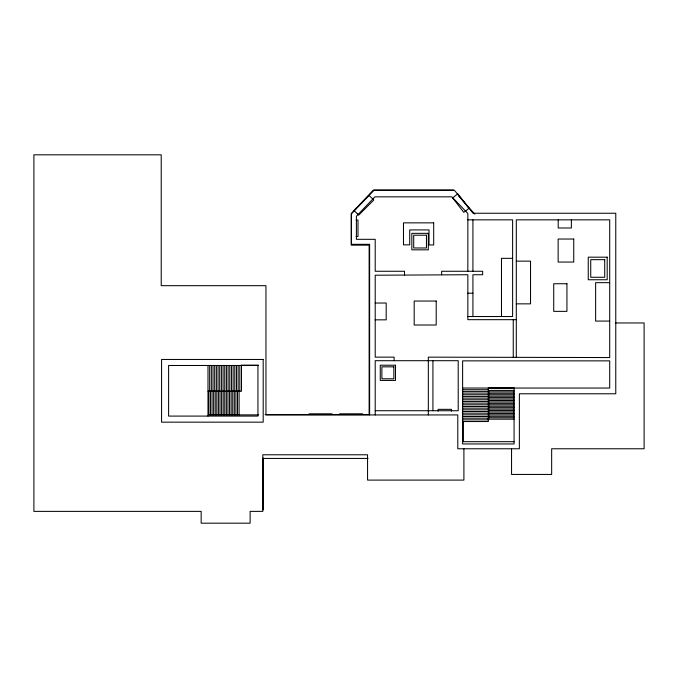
<?xml version="1.0" encoding="UTF-8"?>
<svg xmlns="http://www.w3.org/2000/svg" width="678" height="678" viewBox="0 0 678 678"><rect width="100%" height="100%" fill="white"/><g stroke="black" fill="none" stroke-linecap="round" stroke-linejoin="round"><path stroke-width="1.02" d="M353.984 210.511L369.061 195.425L372.807 199.035M452.777 197.815L457.472 194.018M465.549 211.07L469.015 208.273L457.786 193.781M466.032 210.587L463.794 212.316L452.565 197.823M394.104 360.696L394.104 357.145L375.205 357.145L375.205 275.217L467.845 274.743L467.845 319.669L516.297 319.669M453.54 190.111L373.29 190.111L351.263 213.595L351.263 245.165L369.129 245.165L369.129 414.614L265.081 414.614M467.845 219.85L512.619 219.85L512.619 316.524L467.845 316.524M356.103 220.079L357.992 220.079L357.992 236.52L356.103 236.52M512.619 258.343L501.483 258.343L501.483 316.524M516.297 261.14L530.535 261.14L530.535 303.854L516.297 303.854M609.708 282.667L595.631 282.667L595.631 321.075L609.708 321.075M467.845 293.21L472.922 293.21M375.205 303.024L386.189 303.024L386.189 319.838L375.205 319.838M615.777 322.965L644.1 322.965L644.1 448.768L551.663 448.768L551.663 474.439L511.551 474.439L511.551 448.768M516.297 357.56L516.297 219.85L609.708 219.85L609.708 357.56L428.327 357.145L428.327 414.936M241.148 365.154L258.471 365.154M462.625 388.045L609.708 388.045L609.708 360.865L462.625 360.865L462.625 443.954L514.068 443.954L514.068 387.824L488.346 387.824L488.346 421.538L462.625 421.538M488.346 388.231L514.068 388.265M462.625 389.723L488.346 389.723M514.094 390.426L488.694 390.426L488.694 419.174M207.993 391.206L241.487 391.206L241.487 365.484M462.625 391.392L488.346 391.392M488.694 391.867L514.094 391.867M462.625 393.071L488.346 393.071M488.694 393.299L514.094 393.299M462.625 394.74L488.346 394.74M488.694 394.74L514.094 394.74M488.694 396.181L514.094 396.181M462.625 396.418L488.346 396.418M488.694 397.613L514.094 397.613M462.625 398.096L488.346 398.096M488.694 399.054L514.094 399.054M462.625 399.766L488.346 399.766M488.694 400.486L514.094 400.486M462.625 401.444L488.346 401.444M488.694 401.927L514.094 401.927M462.625 403.113L488.346 403.113M488.694 403.368L514.094 403.368M462.625 404.791L488.346 404.791M488.694 404.8L514.094 404.8M488.694 406.241L514.094 406.241M462.625 406.469L488.346 406.469M488.694 407.673L514.094 407.673M462.625 408.139L488.346 408.139M488.694 409.114L514.094 409.114M462.625 409.817L488.346 409.817M488.694 410.554L514.094 410.554M375.205 410.732L458.209 410.732L458.209 360.696L375.205 360.696L375.205 414.936M462.625 411.487L488.346 411.487M488.694 411.987L514.094 411.987M462.625 413.165L488.346 413.165M488.694 413.427L514.094 413.427M309.041 413.817L332.067 413.817M339.593 413.817L362.628 413.817M208.307 414.877L258.471 414.877M462.625 414.843L488.346 414.843M488.694 414.86L514.094 414.86M488.694 416.3L514.094 416.3M462.625 416.512L488.346 416.512M488.694 417.741L514.094 417.741M462.625 418.19L488.346 418.19M487.643 419.174L514.094 419.174M462.625 419.86L488.346 419.86M514.094 441.675L463.303 441.675L463.303 421.224M368.035 458.43L262.886 458.43L262.886 509.593M354.28 210.807L358.103 214.451M372.4 198.764L373.731 200.095L358.645 215.18L357.314 213.841M458.345 195.544L474.82 214.18M571.376 219.85L571.376 227.986L558.206 227.986L558.206 219.85M513.254 319.669L513.254 357.145M472.922 219.85L472.922 271.268M472.922 316.524L472.922 274.743L482.66 274.743L482.66 271.268L441.641 271.268L441.641 274.743M467.845 271.268L467.845 213.451L451.836 196.84L374.9 196.84L356.391 216.257L356.391 239.317L375.205 239.317L375.205 271.268L404.52 271.268L404.52 275.217M463.905 448.768L463.905 480.1L367.561 480.1L367.561 454.777L262.801 454.777L262.801 511.373L250.123 511.373L250.123 523.187L201.163 523.187L201.163 511.373L33.9 511.373L33.9 154.813L161.22 154.813L161.22 285.675L265.954 285.675L265.954 414.936L457.786 414.936L457.786 448.768L519.365 448.768L519.365 393.782L615.777 393.782L615.777 213.248L473.032 213.248L454.413 190.238L374.053 190.238L351.39 213.807L351.39 244.309L369.62 244.309L369.62 414.936M451.463 411.207L451.463 409.343L438.107 409.343L438.107 411.207M432.928 360.696L432.928 410.732M263.25 458.082L263.25 509.881M239.817 365.484L239.817 391.206M239.105 390.545L239.105 414.877M238.139 365.484L238.139 391.206M237.512 391.053L237.512 414.877M236.469 365.484L236.469 391.206M235.919 391.053L235.919 414.877M234.791 365.484L234.791 391.206M234.334 391.053L234.334 414.877M233.113 365.484L233.113 391.206M232.74 391.053L232.74 414.877M231.444 365.484L231.444 391.206M231.147 391.053L231.147 414.877M229.766 365.484L229.766 391.206M229.554 391.053L229.554 414.877M228.088 365.484L228.088 391.206M227.961 391.053L227.961 414.877M226.418 365.484L226.418 391.206M226.367 391.053L226.367 414.877M224.74 365.484L224.774 414.877M223.181 391.053L223.181 414.877M223.07 365.484L223.07 391.206M221.596 391.053L221.596 414.877M221.392 365.484L221.392 391.206M220.003 391.053L220.003 414.877M219.714 365.484L219.714 391.206M218.409 391.053L218.409 414.877M218.045 365.484L218.045 391.206M216.816 391.053L216.816 414.877M216.367 365.484L216.367 391.206M215.223 391.053L215.223 414.877M214.697 365.484L214.697 391.206M213.629 391.053L213.629 414.877M213.019 365.484L213.019 391.206M212.036 391.053L212.036 414.877M211.341 365.484L211.341 391.206M210.451 391.053L210.451 414.877M209.672 365.484L209.672 391.206M208.858 391.053L208.858 414.877M207.993 365.484L207.993 416.089M433.691 222.859L403.486 222.859L403.486 244.851L409.715 244.851L409.715 229.918L429.021 229.918L429.021 244.961L433.691 244.961L433.691 222.859M428.327 233.342L411.834 233.342L411.834 249.826L428.327 249.826L428.327 233.342M426.462 235.198L413.699 235.198L413.699 247.97L426.462 247.97L426.462 235.198M573.741 239.037L558.138 239.037L558.138 262.055L573.741 262.055L573.741 239.037M607.191 257.182L588.25 257.182L588.25 279.751L607.191 279.751L607.191 257.182M604.717 259.666L590.733 259.666L590.733 277.277L604.717 277.277L604.717 259.666M566.935 283.743L553.723 283.743L553.723 311.363L566.935 311.363L566.935 283.743M436.2 301.04L414.19 301.04L414.19 325.016L436.2 325.016L436.2 301.04M263.191 359.459L161.576 359.459L161.576 422.165L263.191 422.165L263.191 359.459M395.477 365.213L380.265 365.213L380.265 380.426L395.477 380.426L395.477 365.213M257.945 365.484L168.602 365.484L168.602 416.089L257.945 416.089L257.945 365.484M393.85 366.84L381.892 366.84L381.892 378.799L393.85 378.799L393.85 366.84"/></g></svg>
